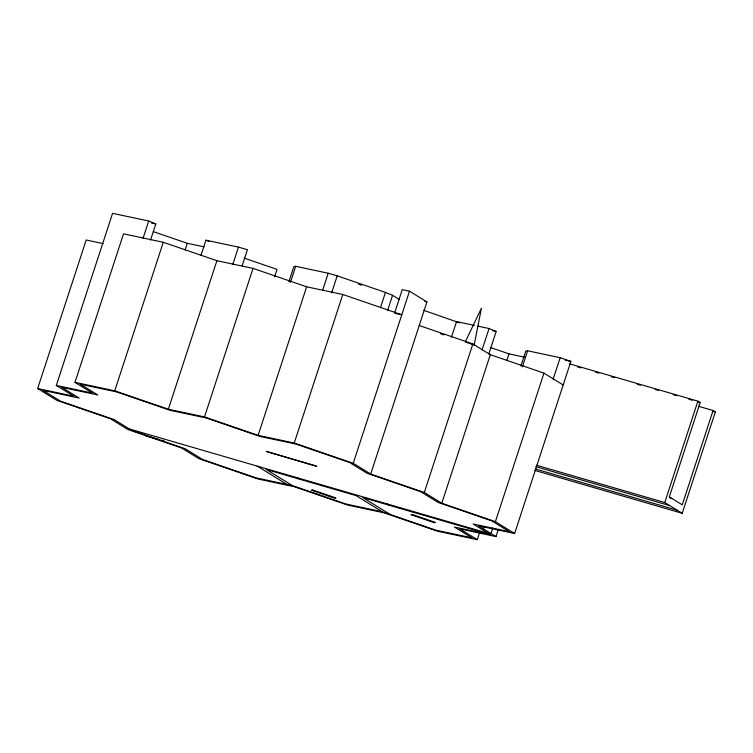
<?xml version="1.0" encoding="UTF-8"?>
<svg xmlns="http://www.w3.org/2000/svg" width="753" height="753" viewBox="0 0 753 753"><rect width="100%" height="100%" fill="white"/><g stroke="black" fill="none" stroke-linecap="round" stroke-linejoin="round"><path stroke-width="1.13" d="M474.136 345.156L481.449 308.203L465.674 341.015M479.492 532.955L477.298 539.666L437.549 531.223L383.926 512.793L347.792 505.112L294.169 486.683L258.034 479.012L199.056 458.737L181.577 447.979L127.963 429.549L110.493 418.79L56.87 400.361L37.65 388.529L86.2 240L103.142 243.596M37.65 388.529L73.794 396.21L56.315 385.451L112.573 213.334L148.708 221.015L155.815 223.933L150.562 240.009M56.315 385.451L92.459 393.122L74.98 382.364L123.53 233.835L163.279 242.278L216.902 260.707L253.036 268.379L306.65 286.808L342.794 294.479L401.773 314.754L395.579 313.446M143.108 238.155L148.708 221.015M74.98 382.364L114.729 390.807L163.279 242.278M185.097 249.949L187.271 243.294L204.101 246.862M201.032 255.211L205.936 240.207L238.466 247.116L247.445 249.723L242.184 265.8M114.729 390.807L168.352 409.237L216.902 260.707M232.865 264.265L238.466 247.116M168.352 409.237L204.487 416.917L253.036 268.379M274.581 276.897L277.029 269.395L244.132 258.091M288.926 281.622L293.83 266.618L295.694 266.317L328.223 273.226L337.193 275.833L385.451 292.418L392.558 295.336L399.438 299.572M290.442 282.394L295.694 266.317M204.487 416.917L258.11 435.347L306.65 286.808M322.613 290.366L328.223 273.226M331.593 292.983L337.193 275.833M258.11 435.347L294.244 443.018L342.794 294.479M380.547 307.422L385.451 292.418M387.654 310.34L392.558 295.336M394.544 313.22L402.253 289.641L409.481 291.185L426.951 301.934L370.702 474.051L424.316 492.481L441.785 503.239L495.408 521.669L514.628 533.5L570.887 361.384L560.157 357.703L527.637 350.794L525.763 351.105L520.86 366.109M370.702 474.051L353.223 463.293L409.481 291.185M451.461 337.137L456.544 321.606L474.484 325.418M424.316 492.481L472.865 343.942L419.252 325.512M482.061 349.947L489.064 328.515L496.18 331.433L488.819 353.938M441.785 503.239L490.335 354.701L472.865 343.942L470.794 343.509M506.797 360.536L508.972 353.872L524.672 357.214M522.375 366.871L527.637 350.794M483.445 528.87L484.17 526.667M491.012 533.529L492.82 528.004M495.408 521.669L543.958 373.13L490.335 354.701M477.298 539.666L459.819 528.907L495.963 536.578L498.128 529.952M553.154 379.136L560.157 357.703M698.455 406.262L713.082 410.517L715.35 411.91L682.218 513.292L664.739 502.543L697.871 401.161L569.616 363.859M697.871 401.161L700.149 402.554L669.323 496.867L682.256 504.821L713.082 410.517M465.241 341.975L474.616 345.072M151.334 222.982L155.815 223.933M477.854 326.134L489.064 328.515M492.81 330.718L496.18 331.433M565.239 360.188L570.887 361.384M292.428 485.61L256.284 477.939L202.67 459.509L185.191 448.75L131.577 430.321L114.098 419.562L60.485 401.133L43.015 390.374L79.15 398.045L61.68 387.296L97.815 394.967L80.345 384.209L116.48 391.88L170.093 410.319L206.237 417.99L259.851 436.42L295.995 444.091L349.608 462.521L367.088 473.279L420.701 491.709L438.18 502.467L491.794 520.897L509.263 531.656L473.129 523.984L490.598 534.734L454.464 527.062L471.933 537.821L435.799 530.14L382.185 511.711L346.041 504.039L292.428 485.61L266.214 469.477L355.971 495.578L382.185 511.711M514.628 533.5L478.484 525.82L495.963 536.578M424.711 301.285L426.951 301.934M577.513 366.89L580.892 367.869M595.519 372.123L598.889 373.102M611.267 376.707L614.646 377.686M637.142 384.228L640.521 385.216M655.138 389.47L658.517 390.449M673.144 394.704L676.514 395.683M688.891 399.278L692.271 400.267M697.89 401.904L700.149 402.554M713.1 411.26L715.35 411.91M669.756 497.855L672.005 498.514M536.484 465.232L664.739 502.543M535.816 466.653L669.69 505.583M535.505 469.015L677.258 510.242M534.837 470.427L682.218 513.292M129.309 428.918L488.33 533.34M490.598 534.734L362.701 497.535L390.223 514.478M145.075 435.526L158.855 439.536M160.973 440.147L164.239 441.098M358.362 284.06L361.647 285.189M423.638 310.292L459.594 322.858M153.273 231.604L187.271 243.294M490.325 347.462L508.972 353.872M440.449 333.748L443.733 334.878M294.244 443.018L353.223 463.293M205.936 240.207L208.986 241.459M543.958 373.13L563.178 384.962M409.18 510.318L411.458 511.72M386.741 503.795L389.019 505.188M320.044 484.395L322.312 485.789M297.604 477.863L299.873 479.266M257.206 466.116L287.006 484.461M312.74 489.977L311.337 490.212L334.558 498.194L335.96 497.959L312.74 489.977M412.296 514.468L410.893 514.694L434.114 522.676L435.507 522.45L412.296 514.468M315.629 465.768L266.12 451.367L316.806 466.493L315.629 465.768"/></g></svg>
